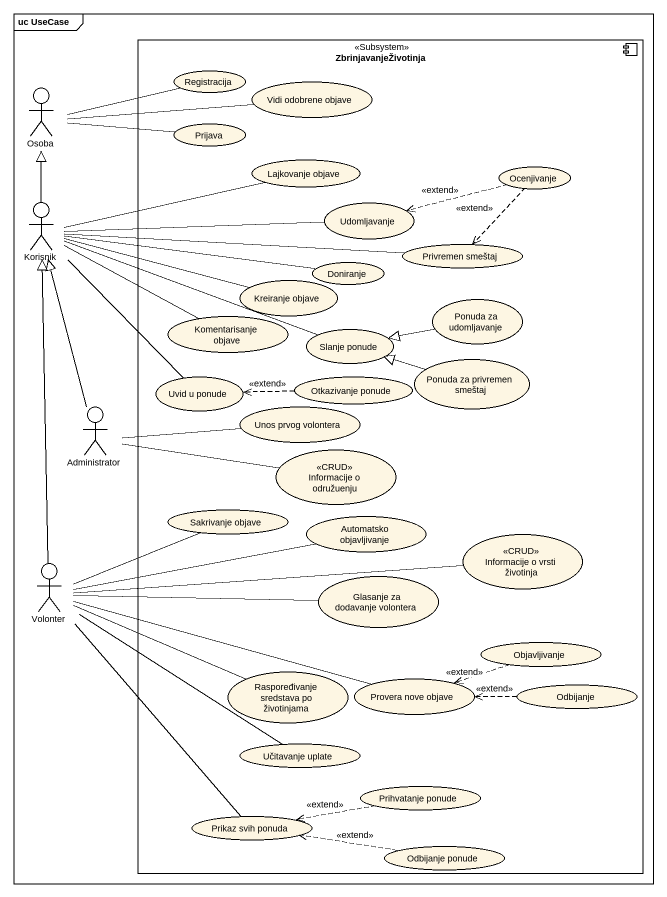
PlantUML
@startuml
mainframe uc UseCase
component ZbrinjavanjeŽivotinja <<Subsystem>> {
  usecase Registracija
  usecase "Vidi odobrene objave" as Vidi_odobrene_objave
  usecase Prijava
  usecase "Lajkovanje objave" as Lajkovanje_objave
  usecase Ocenjivanje
  usecase Udomljavanje
  usecase Doniranje
  usecase "Privremen smeštaj" as Privremen_smeštaj
  usecase "Kreiranje objave" as Kreiranje_objave
  usecase "Ponuda za udomljavanje" as Ponuda_za_udomljavanje
  usecase "Komentarisanje objave" as Komentarisanje_objave
  usecase "Slanje ponude" as Slanje_ponude
  usecase "Uvid u ponude" as Uvid_u_ponude
  usecase "Otkazivanje ponude" as Otkazivanje_ponude
  usecase "Ponuda za privremen smeštaj" as Ponuda_za_privremen_smeštaj
  usecase "Unos prvog volontera" as Unos_prvog_volontera
  usecase "Informacije o odružuenju" as Informacije_o_odružuenju <<CRUD>>
  usecase "Sakrivanje objave" as Sakrivanje_objave
  usecase "Automatsko objavljivanje" as Automatsko_objavljivanje
  usecase "Informacije o vrsti životinja" as Informacije_o_vrsti <<CRUD>>
  usecase "Glasanje za dodavanje volontera" as Glasanje_za_dodavanje
  usecase Objavljivanje
  usecase "Raspoređivanje sredstava po životinjama" as Raspoređivanje_sredstava_po
  usecase "Provera nove objave" as Provera_nove_objave
  usecase Odbijanje
  usecase "Učitavanje uplate" as Učitavanje_uplate
  usecase "Prihvatanje ponude" as Prihvatanje_ponude
  usecase "Prikaz svih ponuda" as Prikaz_svih_ponuda
  usecase "Odbijanje ponude" as Odbijanje_ponude
}
actor Osoba
actor Korisnik
actor Administrator
actor Volonter
Osoba -right- Registracija
Osoba -right- Vidi_odobrene_objave
Osoba -right- Prijava
Ocenjivanje .left.> Udomljavanje : <<extend>>
Ocenjivanje ..> Privremen_smeštaj : <<extend>>
Korisnik -up-|> Osoba
Korisnik -right- Lajkovanje_objave
Korisnik -right- Udomljavanje
Korisnik -right- Doniranje
Korisnik -right- Privremen_smeštaj
Korisnik -right- Kreiranje_objave
Korisnik -right- Komentarisanje_objave
Korisnik -right- Slanje_ponude
Korisnik -- Uvid_u_ponude
Ponuda_za_udomljavanje -left-|> Slanje_ponude
Otkazivanje_ponude .left.> Uvid_u_ponude : <<extend>>
Ponuda_za_privremen_smeštaj -left-|> Slanje_ponude
Administrator -up-|> Korisnik
Administrator -right- Unos_prvog_volontera
Administrator -right- Informacije_o_odružuenju
Volonter -up-|> Korisnik
Volonter -right- Sakrivanje_objave
Volonter -right- Automatsko_objavljivanje
Volonter -right- Informacije_o_vrsti
Volonter -right- Glasanje_za_dodavanje
Volonter -right- Raspoređivanje_sredstava_po
Volonter -right- Provera_nove_objave
Volonter -- Učitavanje_uplate
Volonter -- Prikaz_svih_ponuda
Objavljivanje .left.> Provera_nove_objave : <<extend>>
Odbijanje .left.> Provera_nove_objave : <<extend>>
Prihvatanje_ponude .left.> Prikaz_svih_ponuda : <<extend>>
Odbijanje_ponude .left.> Prikaz_svih_ponuda : <<extend>>
@enduml
